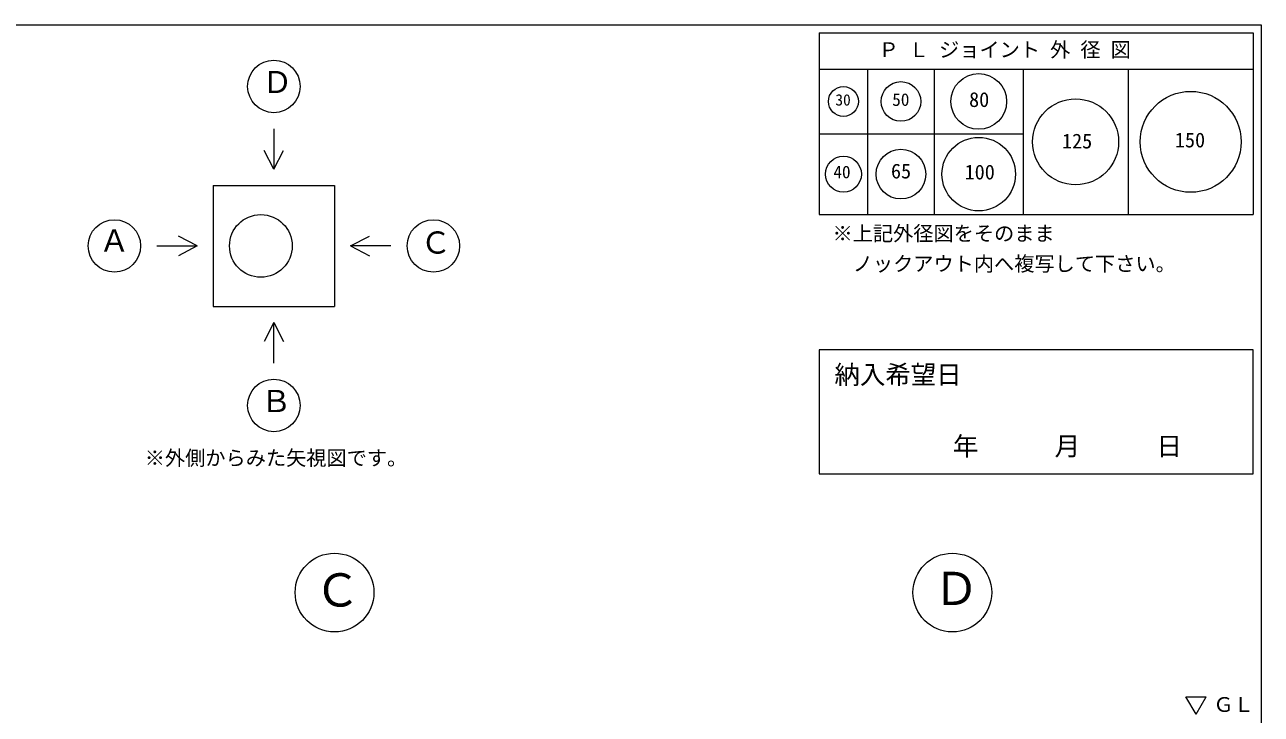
# Model space of a CAD drawing. Units: millimetres, scale not verified. Extents: x -4890 to 18490, y -2339 to 2339.
# Drawn here: x 1828 to 4890, y 632 to 2339 of the extents above; entities that cross this region are included whole.
import ezdxf
from ezdxf.enums import TextEntityAlignment as Align

# ---------------------------------------------------------------- set-up
doc = ezdxf.new("R2010")
doc.units = ezdxf.units.MM
doc.header["$LTSCALE"] = 10
for name, color, linetype, lineweight in [('0-2_waku', 7, 'Continuous', 18), ('0-3_gaikei', 7, 'Continuous', 18), ('0-8_hole', 7, 'Continuous', 18), ('0-E_文字１', 7, 'Continuous', 18)]:
    doc.layers.add(name, color=color, linetype=linetype, lineweight=lineweight)
doc.styles.add('ＭＳ ゴシック', font='')
doc.styles.get('ＭＳ ゴシック').set_extended_font_data('MS Gothic')

msp = doc.modelspace()

# ---------------------------------------------------------------- linework, layer by layer
at = {"layer": '0-2_waku'}
for p, q in [((4890, 2339.3), (4890, -1935.7)), ((3795.28, 2319.3), (3795.28, 1869.3)), ((3795.28, 2319.3), (4870.28, 2319.3)), ((3795.28, 2319.3), (4870.28, 2319.3)), ((3795.28, 2319.3), (4870.28, 2319.3)), ((3795.28, 2319.3), (3795.28, 1869.3)), ((3795.28, 2319.3), (4870.28, 2319.3)), ((3795.28, 2319.3), (4870.28, 2319.3)), ((3795.28, 2319.3), (4870.28, 2319.3)), ((4870.28, 2319.3), (4870.28, 1869.3)), ((4870.28, 2319.3), (4870.28, 1869.3)), ((3795.28, 2229.3), (4870.28, 2229.3)), ((3915.28, 2229.3), (3915.28, 1869.3)), ((4080.28, 2229.3), (4080.28, 1869.3)), ((4300.28, 2229.3), (4300.28, 1869.3)), ((4560.28, 2229.3), (4560.28, 1869.3)), ((3795.28, 2069.3), (4300.28, 2069.3)), ((3795.28, 1869.3), (4870.28, 1869.3)), ((3795.28, 1869.3), (4870.28, 1869.3))]:
    msp.add_line(p, q, dxfattribs=at)
msp.add_lwpolyline([(-1230, 2339.3), (4890, 2339.3), (4890, -1935.7)], dxfattribs=at)
at = {"layer": '0-3_gaikei'}
for p, q in [((2444.89, 2081.52), (2444.89, 1981.52)), ((2444.89, 1981.52), (2420.77, 2027.9)), ((2444.89, 1981.52), (2469.02, 2027.9)), ((2294.89, 1941.52), (2594.89, 1941.52)), ((2294.89, 1941.52), (2294.89, 1641.52)), ((2594.89, 1941.52), (2594.89, 1641.52)), ((2254.89, 1791.52), (2208.52, 1815.65)), ((2634.89, 1791.52), (2681.27, 1815.65)), ((2154.89, 1791.52), (2254.89, 1791.52)), ((2254.89, 1791.52), (2208.52, 1767.39)), ((2294.89, 1641.52), (2594.89, 1641.52)), ((2444.89, 1601.52), (2420.77, 1555.14)), ((2444.89, 1601.52), (2469.02, 1555.14)), ((2444.89, 1501.52), (2444.89, 1601.52))]:
    msp.add_line(p, q, dxfattribs=at)
msp.add_lwpolyline([(2734.89, 1791.52), (2634.89, 1791.52), (2681.27, 1767.39)], dxfattribs=at)
for centre, radius in [((2444.89, 2186.52), 65), ((2412.56, 1791.52), 77.58), ((2049.89, 1791.52), 65), ((2839.89, 1791.52), 65), ((2444.89, 1396.52), 65), ((2595, 933.05), 97.5), ((4125, 933.05), 97.5)]:
    msp.add_circle(centre, radius, dxfattribs=at)
at = {"layer": '0-8_hole', "lineweight": 5}
msp.add_lwpolyline([(3795.28, 1534.01), (3795.28, 1227.3), (4870.28, 1227.3), (4870.28, 1534.01)], close=True, dxfattribs=at)
msp.add_lwpolyline([(3795.28, 1534.01), (3795.28, 1227.3), (4870.28, 1227.3), (4870.28, 1534.01)], close=True, dxfattribs=at)
at = {"layer": '0-8_hole'}
for centre, radius in [((4190.28, 2149.3), 69), ((3855.28, 2149.3), 37), ((3997.78, 2149.3), 49), ((4715.28, 2049.3), 125), ((4430.28, 2049.3), 106.5), ((4190.28, 1969.3), 91), ((3997.78, 1969.3), 61.5), ((3855.28, 1969.3), 44.5)]:
    msp.add_circle(centre, radius, dxfattribs=at)
at = {"layer": '0-E_文字１'}
for p, q in [((4728.74, 632.07), (4703.54, 675.01)), ((4703.54, 675.01), (4753.94, 675.01)), ((4728.74, 632.07), (4753.94, 675.01))]:
    msp.add_line(p, q, dxfattribs=at)

# ---------------------------------------------------------------- texts
at = {"layer": '0-8_hole', "style": 'ＭＳ ゴシック'}
for s, height, p in [('30', 28.04, (3835.24, 2130.76)), ('50', 31.16, (3976.19, 2128.95)), ('80', 36.66, (4166.46, 2124.61)), ('125', 36.66, (4396.56, 2021.88)), ('150', 36.66, (4676.1, 2024.53)), ('65', 36.66, (3973, 1947.57)), ('100', 36.66, (4155.34, 1945.12)), ('40', 31.16, (3830.56, 1949.7)), ('納入希望日', 46.19, (3833.01, 1435.85))]:
    msp.add_text(s, height=height, dxfattribs=at).set_placement(p, align=Align.BOTTOM_LEFT)
at = {"layer": '0-E_文字１', "style": 'ＭＳ ゴシック'}
for s, height, p in [('Ｐ Ｌ ジョイント 外 径 図', 36.66, (3942.21, 2248.12)), ('Ｄ', 54.99, (2415.85, 2153.38)), ('※上記外径図をそのまま', 36.66, (3828.24, 1793.1)), ('Ａ', 54.99, (2012.16, 1760.85)), ('Ｃ', 54.99, (2808.11, 1755.9)), ('\u3000ノックアウト内へ複写して下さい。', 36.66, (3828.24, 1718.1)), ('Ｂ', 54.99, (2413.11, 1363.38)), ('\u3000\u3000\u3000年\u3000\u3000\u3000月\u3000\u3000\u3000日     ', 46.19, (3937.4, 1258.69)), ('※外側からみた矢視図です。', 36.66, (2125.1, 1237.15)), ('Ｃ', 82.48, (2545.61, 873.63)), ('Ｄ', 82.48, (4078.41, 877.35)), ('ＧＬ', 36.66, (4771.54, 626.53))]:
    msp.add_text(s, height=height, dxfattribs=at).set_placement(p, align=Align.BOTTOM_LEFT)

doc.saveas('drawing.dxf')
